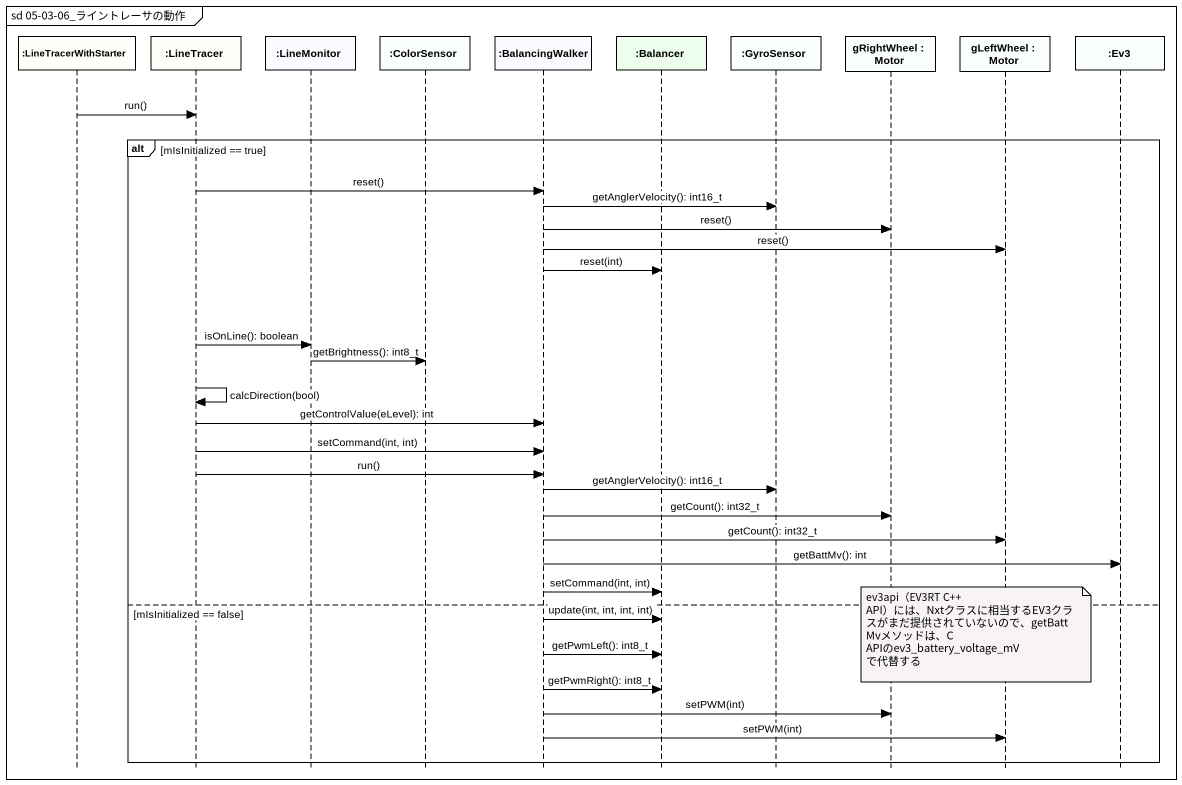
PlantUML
@startuml
mainframe sd 05-03-06_ライントレーサの動作
hide footbox
participant ":LineTracerWithStarter" as LineTracerWithStarter #FFFFFA
participant ":LineTracer" as LineTracer #FFFFFA
participant ":LineMonitor" as LineMonitor #FCFAFE
participant ":ColorSensor" as ColorSensor #FAFEFD
participant ":BalancingWalker" as BalancingWalker #FCFAFE
participant ":Balancer" as Balancer #EDFEED
participant ":GyroSensor" as GyroSensor #FAFEFD
participant "gRightWheel : Motor" as gRightWheel #FAFEFD
participant "gLeftWheel : Motor" as gLeftWheel #FAFEFD
participant ":Ev3" as Ev3 #FAFEFD

LineTracerWithStarter -> LineTracer : run()
alt mIsInitialized == true
  LineTracer -> BalancingWalker : reset()
  BalancingWalker -> GyroSensor : getAnglerVelocity(): int16_t
  BalancingWalker -> gRightWheel : reset()
  BalancingWalker -> gLeftWheel : reset()
  BalancingWalker -> Balancer : reset(int)
  LineTracer -> LineMonitor : isOnLine(): boolean
  LineMonitor -> ColorSensor : getBrightness(): int8_t
  LineTracer -> LineTracer : calcDirection(bool)
  LineTracer -> BalancingWalker : getControlValue(eLevel): int
  LineTracer -> BalancingWalker : setCommand(int, int)
  LineTracer -> BalancingWalker : run()
  BalancingWalker -> GyroSensor : getAnglerVelocity(): int16_t
  BalancingWalker -> gRightWheel : getCount(): int32_t
  BalancingWalker -> gLeftWheel : getCount(): int32_t
  BalancingWalker -> Ev3 : getBattMv(): int
  BalancingWalker -> Balancer : setCommand(int, int)
else mIsInitialized == false
  BalancingWalker -> Balancer : update(int, int, int, int)
  note over gLeftWheel : ev3api（EV3RT C++ API）には、Nxtクラスに相当するEV3クラスがまだ提供されていないので、getBattMvメソッドは、C APIのev3_battery_voltage_mV で代替する
  BalancingWalker -> Balancer : getPwmLeft(): int8_t
  BalancingWalker -> Balancer : getPwmRight(): int8_t
  BalancingWalker -> gRightWheel : setPWM(int)
  BalancingWalker -> gLeftWheel : setPWM(int)
end
@enduml
